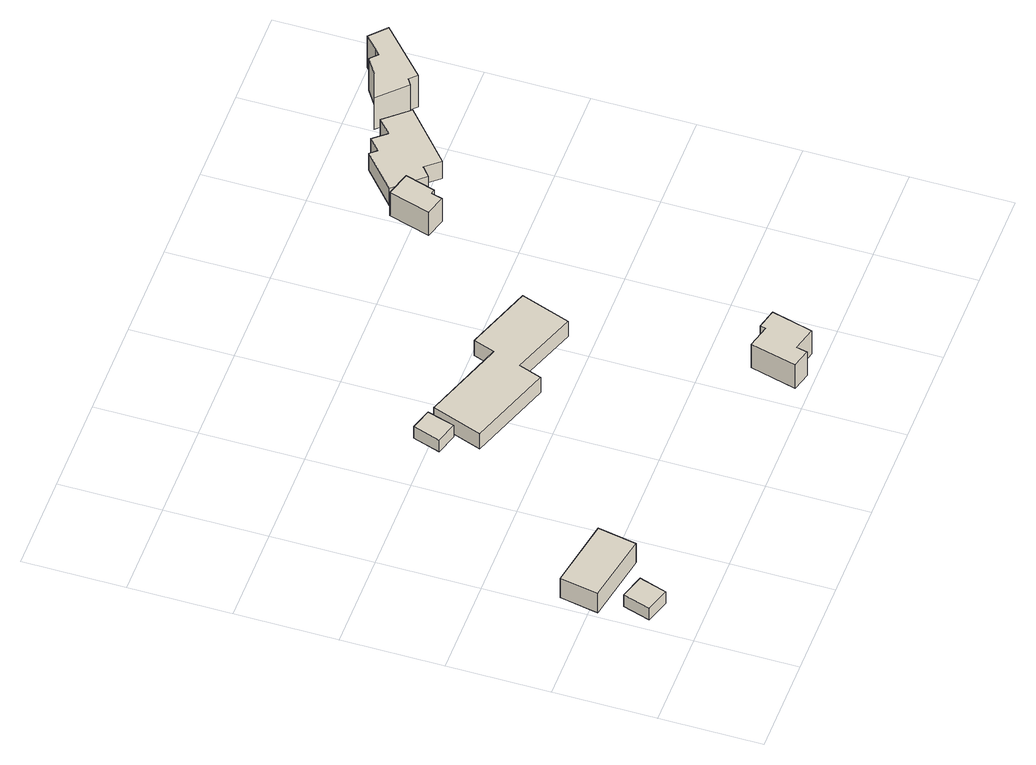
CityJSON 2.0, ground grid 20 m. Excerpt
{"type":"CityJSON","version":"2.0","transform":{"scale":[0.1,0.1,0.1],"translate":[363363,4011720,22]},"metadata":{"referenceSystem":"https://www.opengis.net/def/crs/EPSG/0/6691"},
"CityObjects":{
"building1":{"type":"Building","attributes":{"枝番":1,"利根川水系渡良瀬川洪水浸水想定区域（想定最大規模）.規模":"L2","利根川水系渡良瀬川洪水浸水想定区域（想定最大規模）.浸水ランク":"2","利根川水系渡良瀬川洪水浸水想定区域（想定最大規模）.浸水深":0.99,"利根川水系利根川洪水浸水想定区域（想定最大規模）.規模":"L2","利根川水系利根川洪水浸水想定区域（想定最大規模）.浸水ランク":"1","利根川水系利根川洪水浸水想定区域（想定最大規模）.浸水深":0.447,"measuredHeight":3.2,"BuildingDetails.prefecture":"10","BuildingDetails.city":"10207"},"geometry":[{"type":"Solid","lod":"1","boundaries":[[[[0,1,2,3]],[[2,4,5,3]],[[1,6,4,2]],[[0,7,6,1]],[[3,5,7,0]],[[4,6,7,5]]]]}]},
"building2":{"type":"Building","attributes":{"枝番":1,"利根川水系渡良瀬川洪水浸水想定区域（想定最大規模）.規模":"L2","利根川水系渡良瀬川洪水浸水想定区域（想定最大規模）.浸水ランク":"2","利根川水系渡良瀬川洪水浸水想定区域（想定最大規模）.浸水深":0.9,"利根川水系渡良瀬川洪水浸水想定区域（想定最大規模）.継続時間":3.2,"利根川水系利根川洪水浸水想定区域（計画規模）.規模":"L1","利根川水系利根川洪水浸水想定区域（計画規模）.浸水ランク":"1","利根川水系利根川洪水浸水想定区域（計画規模）.浸水深":0.146,"利根川水系利根川洪水浸水想定区域（想定最大規模）.規模":"L2","利根川水系利根川洪水浸水想定区域（想定最大規模）.浸水ランク":"1","利根川水系利根川洪水浸水想定区域（想定最大規模）.浸水深":0.346,"measuredHeight":5.8,"BuildingDetails.prefecture":"10","BuildingDetails.city":"10207"},"geometry":[{"type":"Solid","lod":"1","boundaries":[[[[8,9,10,11]],[[10,12,13,11]],[[9,14,12,10]],[[8,15,14,9]],[[11,13,15,8]],[[12,14,15,13]]]]}]},
"building3":{"type":"Building","attributes":{"枝番":1,"利根川水系渡良瀬川洪水浸水想定区域（想定最大規模）.規模":"L2","利根川水系渡良瀬川洪水浸水想定区域（想定最大規模）.浸水ランク":"2","利根川水系渡良瀬川洪水浸水想定区域（想定最大規模）.浸水深":0.54,"利根川水系渡良瀬川洪水浸水想定区域（想定最大規模）.継続時間":10.4,"利根川水系利根川洪水浸水想定区域（想定最大規模）.規模":"L2","利根川水系利根川洪水浸水想定区域（想定最大規模）.浸水ランク":"1","利根川水系利根川洪水浸水想定区域（想定最大規模）.浸水深":0.145,"BuildingDetails.prefecture":"10","BuildingDetails.city":"10207"},"geometry":[{"type":"Solid","lod":"1","boundaries":[[[[16,17,18,19]],[[18,20,21,19]],[[17,22,20,18]],[[16,23,22,17]],[[19,21,23,16]],[[20,22,23,21]]]]}]},
"building4":{"type":"Building","attributes":{"枝番":1,"利根川水系渡良瀬川洪水浸水想定区域（想定最大規模）.規模":"L2","利根川水系渡良瀬川洪水浸水想定区域（想定最大規模）.浸水ランク":"2","利根川水系渡良瀬川洪水浸水想定区域（想定最大規模）.浸水深":0.83,"利根川水系渡良瀬川洪水浸水想定区域（想定最大規模）.継続時間":4.6,"利根川水系利根川洪水浸水想定区域（想定最大規模）.規模":"L2","利根川水系利根川洪水浸水想定区域（想定最大規模）.浸水ランク":"1","利根川水系利根川洪水浸水想定区域（想定最大規模）.浸水深":0.045,"usage":"451","measuredHeight":4.5,"BuildingDetails.prefecture":"10","BuildingDetails.city":"10207","BuildingDetails.surveyYear":2016},"geometry":[{"type":"Solid","lod":"1","boundaries":[[[[24,25,26,27,28,29,30,31,32]],[[31,33,34,32]],[[30,35,33,31]],[[29,36,35,30]],[[28,37,36,29]],[[27,38,37,28]],[[26,39,38,27]],[[25,40,39,26]],[[24,41,40,25]],[[32,34,41,24]],[[33,35,36,37,38,39,40,41,34]]]]}]},
"building5":{"type":"Building","attributes":{"枝番":1,"利根川水系渡良瀬川洪水浸水想定区域（想定最大規模）.規模":"L2","measuredHeight":6.8,"BuildingDetails.prefecture":"10","BuildingDetails.city":"10207"},"geometry":[{"type":"Solid","lod":"1","boundaries":[[[[42,43,44,45,46,47,48,49]],[[48,50,51,49]],[[47,52,50,48]],[[46,53,52,47]],[[45,54,53,46]],[[44,55,54,45]],[[43,56,55,44]],[[42,57,56,43]],[[49,51,57,42]],[[50,52,53,54,55,56,57,51]]]]}]},
"building6":{"type":"Building","attributes":{"枝番":1,"利根川水系渡良瀬川洪水浸水想定区域（計画規模）.規模":"L1","利根川水系渡良瀬川洪水浸水想定区域（計画規模）.継続時間":2.9,"利根川水系渡良瀬川洪水浸水想定区域（想定最大規模）.規模":"L2","利根川水系渡良瀬川洪水浸水想定区域（想定最大規模）.浸水ランク":"2","利根川水系渡良瀬川洪水浸水想定区域（想定最大規模）.浸水深":2.12,"利根川水系渡良瀬川洪水浸水想定区域（想定最大規模）.継続時間":9.8,"利根川水系利根川洪水浸水想定区域（計画規模）.規模":"L1","利根川水系利根川洪水浸水想定区域（計画規模）.浸水ランク":"2","利根川水系利根川洪水浸水想定区域（計画規模）.浸水深":0.547,"利根川水系利根川洪水浸水想定区域（想定最大規模）.規模":"L2","利根川水系利根川洪水浸水想定区域（想定最大規模）.浸水ランク":"2","利根川水系利根川洪水浸水想定区域（想定最大規模）.浸水深":1.29,"usage":"401","measuredHeight":6.4,"BuildingDetails.prefecture":"10","BuildingDetails.city":"10207","BuildingDetails.surveyYear":2016},"geometry":[{"type":"Solid","lod":"1","boundaries":[[[[58,59,60,61,62,63]],[[62,64,65,63]],[[61,66,64,62]],[[60,67,66,61]],[[59,68,67,60]],[[58,69,68,59]],[[63,65,69,58]],[[64,66,67,68,69,65]]]]}]},
"building7":{"type":"Building","attributes":{"枝番":1,"利根川水系渡良瀬川洪水浸水想定区域（計画規模）.規模":"L1","利根川水系渡良瀬川洪水浸水想定区域（計画規模）.継続時間":2.9,"利根川水系渡良瀬川洪水浸水想定区域（想定最大規模）.規模":"L2","利根川水系渡良瀬川洪水浸水想定区域（想定最大規模）.浸水ランク":"2","利根川水系渡良瀬川洪水浸水想定区域（想定最大規模）.浸水深":1.92,"利根川水系渡良瀬川洪水浸水想定区域（想定最大規模）.継続時間":12.2,"利根川水系利根川洪水浸水想定区域（計画規模）.規模":"L1","利根川水系利根川洪水浸水想定区域（計画規模）.浸水ランク":"1","利根川水系利根川洪水浸水想定区域（計画規模）.浸水深":0.346,"利根川水系利根川洪水浸水想定区域（想定最大規模）.規模":"L2","利根川水系利根川洪水浸水想定区域（想定最大規模）.浸水ランク":"2","利根川水系利根川洪水浸水想定区域（想定最大規模）.浸水深":1.09,"usage":"415","measuredHeight":6.9,"BuildingDetails.prefecture":"10","BuildingDetails.city":"10207","BuildingDetails.surveyYear":2016},"geometry":[{"type":"Solid","lod":"1","boundaries":[[[[70,71,72,73,74,75,76,77,78,79]],[[78,80,81,79]],[[77,82,80,78]],[[76,83,82,77]],[[75,84,83,76]],[[74,85,84,75]],[[73,86,85,74]],[[72,87,86,73]],[[71,88,87,72]],[[70,89,88,71]],[[79,81,89,70]],[[80,82,83,84,85,86,87,88,89,81]]]]}]},
"building8":{"type":"Building","attributes":{"枝番":1,"利根川水系渡良瀬川洪水浸水想定区域（想定最大規模）.規模":"L2","利根川水系渡良瀬川洪水浸水想定区域（想定最大規模）.浸水ランク":"2","利根川水系渡良瀬川洪水浸水想定区域（想定最大規模）.浸水深":1.71,"利根川水系渡良瀬川洪水浸水想定区域（想定最大規模）.継続時間":12.2,"利根川水系利根川洪水浸水想定区域（計画規模）.規模":"L1","利根川水系利根川洪水浸水想定区域（計画規模）.浸水ランク":"1","利根川水系利根川洪水浸水想定区域（計画規模）.浸水深":0.147,"利根川水系利根川洪水浸水想定区域（想定最大規模）.規模":"L2","利根川水系利根川洪水浸水想定区域（想定最大規模）.浸水ランク":"2","利根川水系利根川洪水浸水想定区域（想定最大規模）.浸水深":0.887,"usage":"431","measuredHeight":12.7,"BuildingDetails.prefecture":"10","BuildingDetails.city":"10207","BuildingDetails.surveyYear":2016},"geometry":[{"type":"Solid","lod":"1","boundaries":[[[[90,91,92,93,94,95,96,97,98,99]],[[98,100,101,99]],[[97,102,100,98]],[[96,103,102,97]],[[95,104,103,96]],[[94,105,104,95]],[[93,106,105,94]],[[92,107,106,93]],[[91,108,107,92]],[[90,109,108,91]],[[99,101,109,90]],[[100,102,103,104,105,106,107,108,109,101]]]]}]}
},
"vertices":[
[13,88,14],[30,142,14],[78,127,14],[61,73,14],[78,127,44],[61,73,44],[30,142,44],[13,88,44],
[2,181,12],[16,257,12],[154,232,12],[140,156,12],[154,232,62],[140,156,62],[16,257,62],[2,181,62],
[277,573,21],[294,627,21],[336,614,21],[320,560,21],[336,614,51],[320,560,51],[294,627,51],[277,573,51],
[493,494,16],[477,449,16],[311,508,16],[346,607,16],[351,605,16],[510,549,16],[525,591,16],[657,544,16],[623,447,16],[657,544,55],[623,447,55],[525,591,55],[510,549,55],[351,605,55],[346,607,55],[311,508,55],[477,449,55],[493,494,55],
[622,19,27],[645,110,27],[690,98,27],[692,109,27],[732,99,27],[711,18,27],[664,30,27],[659,9,27],[664,30,88],[659,9,88],[711,18,88],[732,99,88],[692,109,88],[690,98,88],[645,110,88],[622,19,88],
[786,765,6],[810,846,6],[859,832,6],[841,773,6],[832,775,6],[826,753,6],[832,775,66],[826,753,66],[841,773,66],[859,832,66],[810,846,66],[786,765,66],
[907,816,1],[888,800,1],[838,857,1],[908,919,1],[919,906,1],[943,927,1],[965,901,1],[993,926,1],[1034,879,1],[931,788,1],[1034,879,45],[931,788,45],[993,926,45],[965,901,45],[943,927,45],[919,906,45],[908,919,45],[838,857,45],[888,800,45],[907,816,45],
[1069,899,1],[1056,891,1],[1006,942,1],[1062,961,1],[1094,982,1],[1109,968,1],[1121,979,1],[1145,1002,1],[1177,972,1],[1083,885,1],[1177,972,83],[1083,885,83],[1145,1002,83],[1121,979,83],[1109,968,83],[1094,982,83],[1062,961,83],[1006,942,83],[1056,891,83],[1069,899,83]
]}
